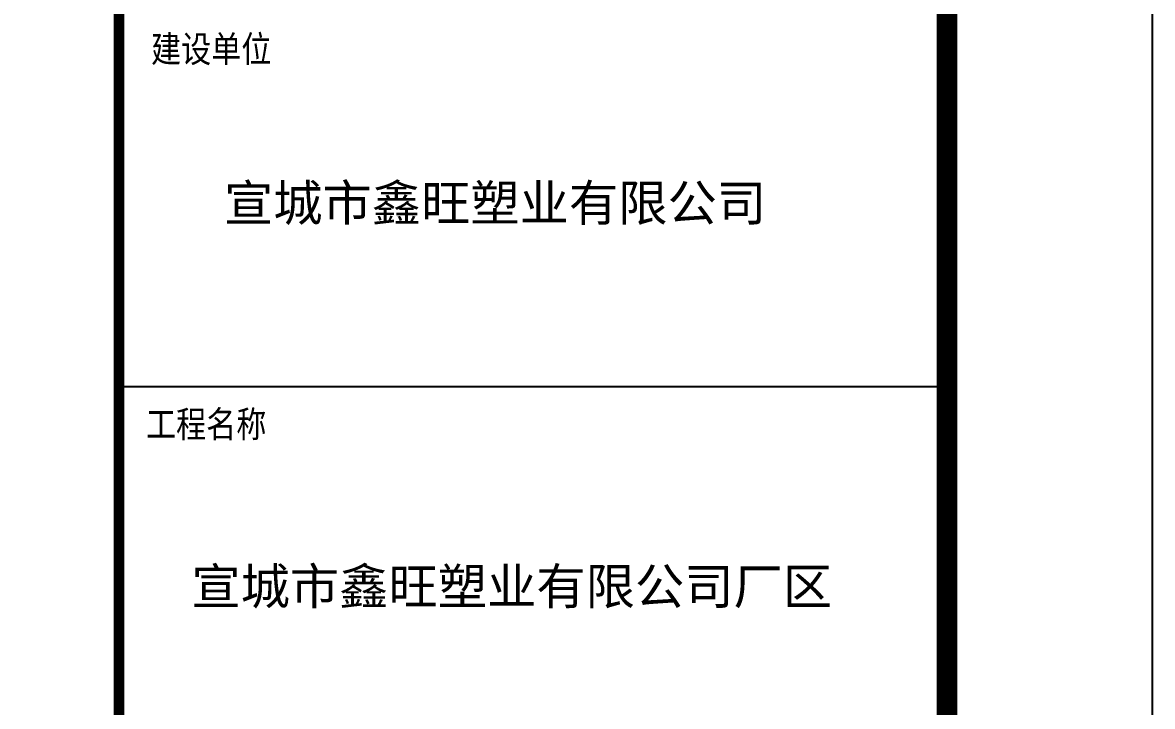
# Model space of a CAD drawing. Extents: x 33088 to 140010, y 13737 to 369010.
# Drawn here: x 114139 to 122393, y 161396 to 166390 of the extents above; entities that cross this region are included whole.
import ezdxf

# ---------------------------------------------------------------- set-up
doc = ezdxf.new("R2010")
doc.units = 0
doc.header["$LTSCALE"] = 1000
doc.header["$MEASUREMENT"] = 0
for name, color, linetype in [('1', 7, 'CONTINUOUS'), ('PP-PM-TK', 7, 'CONTINUOUS'), ('PUB_TEXT', 7, 'CONTINUOUS'), ('PUB_TITLE', 4, 'CONTINUOUS')]:
    doc.layers.add(name, color=color, linetype=linetype)
doc.styles.add('-黑体', font='simhei.ttf', dxfattribs={"width": 0.8})
doc.styles.add('TQ', font='txt.shx', dxfattribs={"width": 0.8, "bigfont": 'hztxt.shx'})

msp = doc.modelspace()

# ---------------------------------------------------------------- linework, layer by layer
at = {"layer": '1'}
msp.add_line((114843.4, 163733.1), (120893.4, 163733.1), dxfattribs=at)
at = {"layer": 'PP-PM-TK', "color": 4, "const_width": 77}
msp.add_lwpolyline([(114843.4, 208592.6), (114843.4, 148592.6)], dxfattribs=at)
at = {"layer": 'PUB_TITLE'}
msp.add_lwpolyline([(33293.4, 147092.6), (122393.4, 147092.6), (122393.4, 210092.6), (33293.4, 210092.6)], close=True, dxfattribs=at)
at = {"layer": 'PUB_TITLE', "const_width": 150}
msp.add_lwpolyline([(37043.4, 148592.6), (120893.4, 148592.6), (120893.4, 208592.6), (37043.4, 208592.6)], close=True, dxfattribs=at)

# ---------------------------------------------------------------- texts
at = {"layer": 'PUB_TEXT', "color": 2, "style": 'TQ'}
for s, p in [('建设单位', (115077.4, 166079)), ('工程名称', (115040.5, 163338.9))]:
    msp.add_text(s, height=220, dxfattribs=at).set_placement(p)
at = {"layer": 'PUB_TITLE', "color": 255, "style": '-黑体'}
for s, p in [('宣城市鑫旺塑业有限公司', (115610.1, 164940.8)), ('宣城市鑫旺塑业有限公司厂区', (115372.1, 162140.6))]:
    msp.add_text(s, height=264, dxfattribs=at).set_placement(p)

doc.saveas('drawing.dxf')
